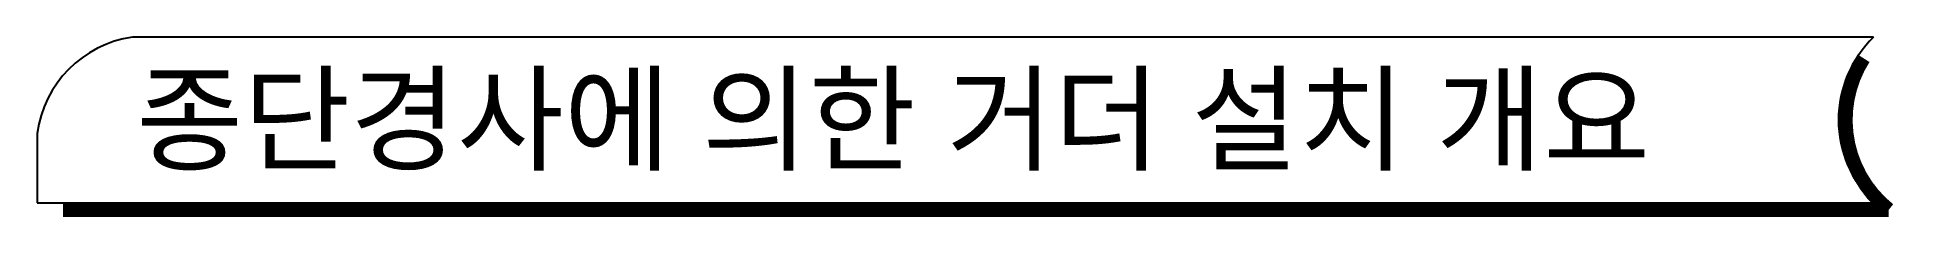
# Model space of a CAD drawing. Extents: x 0 to 131, y 0 to 12.
import ezdxf

# ---------------------------------------------------------------- set-up
doc = ezdxf.new("R2010")
doc.units = 0
doc.header["$LTSCALE"] = 1000
doc.layers.get('0').update_dxf_attribs({"linetype": 'CONTINUOUS'})
doc.layers.add('txt', color=7, linetype='CONTINUOUS')
doc.styles.add('주 TITLE', font='Gulim.ttf')

msp = doc.modelspace()

# ---------------------------------------------------------------- linework, layer by layer
for p, q in [((0, 5.38), (0, 0.5)), ((0, 0.5), (129.32, 0.5))]:
    msp.add_line(p, q)
msp.add_lwpolyline([(129.32, 12.18), (6.71, 12.18)])
at = {"const_width": 1}
msp.add_lwpolyline([(128.61, 10.69, 0.382149), (130.39, 0), (1.83, 0)], format="xyb", dxfattribs=at)
for centre, radius, start, end in [((7.85, 4.34), 7.92, 98.2943, 172.4371), ((134.97, 6.34), 8.12, 134.0469, 225.9531)]:
    msp.add_arc(centre, radius, start, end)

# ---------------------------------------------------------------- texts
at = {"layer": 'txt', "color": 6, "style": '주 TITLE'}
msp.add_text('종단경사에 의한 거더 설치 개요', height=6, dxfattribs=at).set_placement((6.98, 3.4))

doc.saveas('drawing.dxf')
